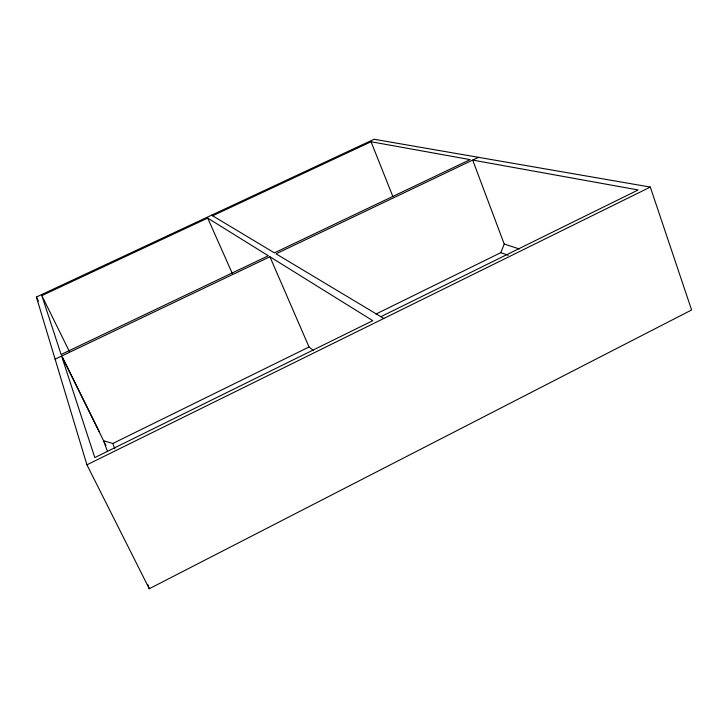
<?xml version="1.0" encoding="UTF-8"?>
<svg xmlns="http://www.w3.org/2000/svg" width="728" height="728" viewBox="0 0 728 728"><rect width="100%" height="100%" fill="white"/><g stroke="black" fill="none" stroke-linecap="round" stroke-linejoin="round"><path stroke-width="1.09" d="M375.903 314.087L500.773 252.671L504.222 244.026L472.681 160.087L638.156 189.963L380.862 316.689M149.267 588.743L691.6 309.973L650.313 187.069L374.092 139.257L36.4 297.033L86.932 464.819L149.267 588.743L147.766 584.457M86.932 464.819L650.313 187.069M107.453 451.333L103.558 440.695L112.795 443.498L309.027 346.983L313.413 350.559M55.11 359.159L269.915 256.756L372.763 320.684L94.813 457.584L61.607 356.065L106.006 445.618M478.478 157.33L276.039 253.835L383.811 318.464M41.842 295.614L207.708 218.091L268.323 255.765L61.107 354.509L41.842 295.614L69.415 351.524M212.612 215.797L371.062 141.742L470.106 159.623L274.42 252.862L211.593 215.179M504.222 244.026L519.301 248.94M500.773 252.671L508.29 255.264M36.4 297.033L38.393 301.064M62.608 357.548L99.317 431.622M207.708 218.091L232.387 273.637M269.915 256.756L309.027 346.983M371.062 141.742L392.92 196.669M112.795 443.498L114.842 448.785"/></g></svg>
